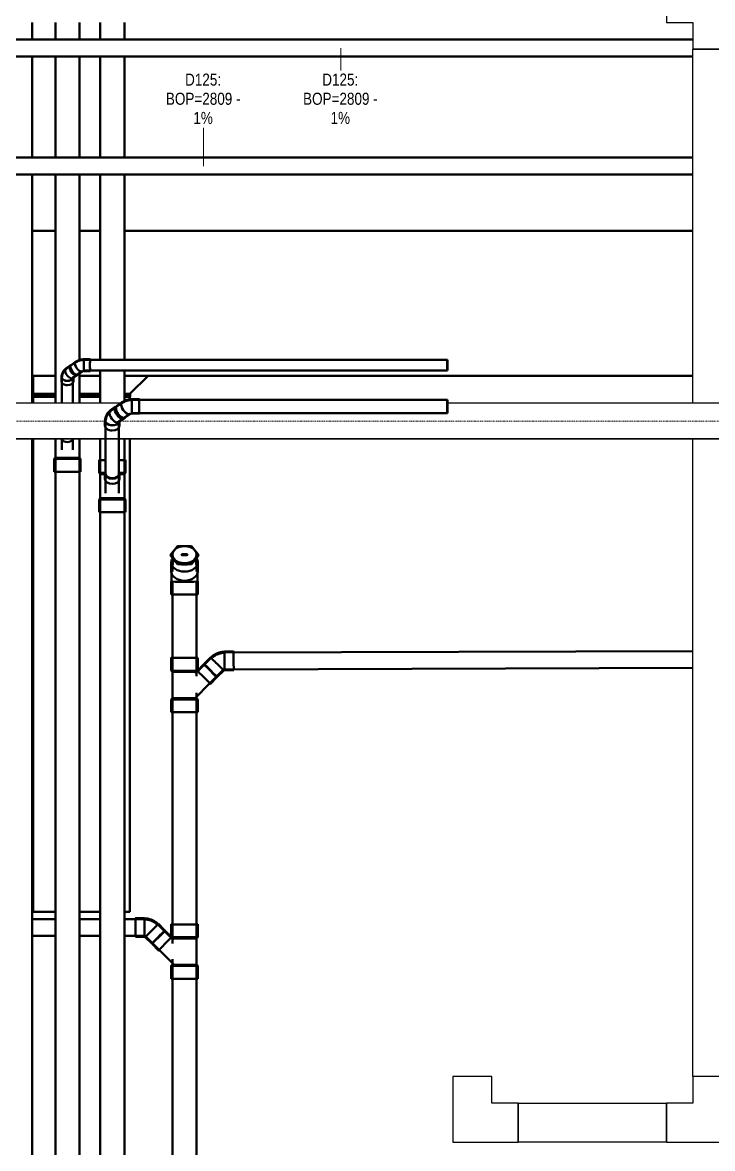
# Model space of a CAD drawing. Header units: millimetres. Extents: x -108050 to 96605, y 58136 to 140997.
# Drawn here: x 22325 to 28038, y 86689 to 96014 of the extents above; entities that cross this region are included whole.
import ezdxf

# ---------------------------------------------------------------- set-up
doc = ezdxf.new("R2010")
doc.units = ezdxf.units.MM
doc.linetypes.add('Center', pattern=[29.999999, 12, -6, 6, -6])
for name, color, linetype, lineweight in [('E-CABL-TRAY', 211, 'Continuous', 25), ('E-CABL-TRAY-CNTR', 211, 'Center', 18), ('M-HVAC-DUCT', 70, 'Continuous', 50), ('P-PIPE', 3, 'Continuous', 50), ('P-PIPE-CNTR', 3, 'Center', 35), ('P-PIPE-IDEN', 2, 'Continuous', 9)]:
    doc.layers.add(name, color=color, linetype=linetype, lineweight=lineweight)
doc.styles.add('Arial', font='arial.ttf', dxfattribs={"width": 0.8, "height": 100})

# ---------------------------------------------------------------- blocks, each defined once
blk = doc.blocks.new('PG_Busway_CutNgang - 1250A-2000881-HẦM')
at = {"layer": 'E-CABL-TRAY'}
for p, q in [((161.5, 381), (-161.5, 381)), ((-161.5, 381), (-161.5, 161.5)), ((161.5, -161.5), (161.5, 381)), ((-381, -161.5), (-381, 161.5)), ((-161.5, 161.5), (-381, 161.5)), ((-381, -161.5), (161.5, -161.5))]:
    blk.add_line(p, q, dxfattribs=at)
blk = doc.blocks.new('PG_Busway_ThanhThang - 1250A-2004556-HẦM')
at = {"layer": 'E-CABL-TRAY'}
for p, q in [((27876.1, 95794.9), (28199.1, 95794.9)), ((27876.1, 92862.9), (27876.1, 95794.9)), ((28199.1, 95794.9), (28199.1, 92862.9)), ((27876.1, 87283.5), (27876.1, 92562.9)), ((28199.1, 92562.9), (28199.1, 87283.5)), ((28199.1, 87283.5), (27876.1, 87283.5))]:
    blk.add_line(p, q, dxfattribs=at)
blk = doc.blocks.new('PG_Busway_ThanhThang - 1250A-2004750-HẦM')
at = {"layer": 'E-CABL-TRAY'}
for p, q in [((26429.5, 86741), (26429.5, 87064)), ((26429.5, 87064), (27656.6, 87064)), ((27656.6, 87064), (27656.6, 86741)), ((27656.6, 86741), (26429.5, 86741))]:
    blk.add_line(p, q, dxfattribs=at)
blk = doc.blocks.new('PG_Busway_CutNgang - 1250A-2001176-HẦM')
at = {"layer": 'E-CABL-TRAY'}
for p, q in [((-381, -161.5), (-381, 161.5)), ((161.5, 161.5), (-381, 161.5)), ((161.5, -381), (161.5, 161.5)), ((-381, -161.5), (-161.5, -161.5)), ((-161.5, -161.5), (-161.5, -381)), ((-161.5, -381), (161.5, -381))]:
    blk.add_line(p, q, dxfattribs=at)
blk = doc.blocks.new('01_REC Tap -REC_C Flanged_ - Standard-2038523-HẦM')
at = {"layer": 'M-HVAC-DUCT'}
for p, q in [((150, 400), (0, 550)), ((150, 353.8), (150, 402)), ((162.5, 402), (150, 402)), ((162.5, 353.8), (162.5, 402)), ((175, 402), (162.5, 402)), ((162.5, 402), (162.5, 353.8)), ((175, 402), (175, 353.8)), ((150, -17.5), (150, 154.1)), ((162.5, -17.5), (162.5, 154.1)), ((162.5, 154.1), (162.5, -17.5)), ((175, 154.1), (175, -17.5)), ((150, -402), (150, -217.3)), ((162.5, -402), (162.5, -217.3)), ((162.5, -217.3), (162.5, -402)), ((175, -217.3), (175, -402)), ((0, -400), (150, -400)), ((150, -402), (162.5, -402)), ((162.5, -402), (175, -402))]:
    blk.add_line(p, q, dxfattribs=at)
blk = doc.blocks.new('DSC_uPVC_Elbow_TienPhong - Standard-2073753-HẦM')
at = {"layer": 'P-PIPE'}
for p, q in [((23882.9, 90756), (23829.3, 90702.2)), ((24073.3, 90803.9), (23997.3, 90803.7)), ((23937.9, 90593.9), (23991.6, 90647.7)), ((23997.8, 90650.3), (24073.8, 90650.5))]:
    blk.add_line(p, q, dxfattribs=at)
at = {"layer": 'P-PIPE', "flags": 128}
for points in [[(23997.3, 90802), (23990.9, 90801.9), (23984.5, 90801.5), (23978.1, 90800.8), (23971.8, 90799.9), (23965.4, 90798.7), (23959.2, 90797.3), (23953, 90795.6), (23946.9, 90793.7), (23940.8, 90791.6), (23934.8, 90789.2), (23929, 90786.5), (23923.2, 90783.6), (23917.6, 90780.5), (23912.1, 90777.2), (23906.8, 90773.7), (23901.5, 90769.9), (23896.5, 90766), (23891.6, 90761.8), (23886.9, 90757.5), (23884.1, 90754.8)], [(23997.4, 90793.6), (23991.3, 90793.5), (23985.2, 90793.1), (23979.1, 90792.5), (23973.1, 90791.6), (23967.1, 90790.5), (23961.2, 90789.2), (23955.3, 90787.6), (23949.5, 90785.8), (23943.8, 90783.7), (23938.1, 90781.4), (23932.6, 90778.9), (23927.1, 90776.2), (23921.8, 90773.3), (23916.6, 90770.1), (23911.5, 90766.8), (23906.6, 90763.2), (23901.8, 90759.5), (23897.1, 90755.6), (23892.6, 90751.4), (23890.1, 90748.9)], [(23990.4, 90648.9), (23990.7, 90649.2), (23991, 90649.4), (23991.3, 90649.7), (23991.7, 90650), (23992, 90650.2), (23992.4, 90650.4), (23992.7, 90650.6), (23993.1, 90650.8), (23993.5, 90651), (23993.9, 90651.2), (23994.3, 90651.3), (23994.7, 90651.5), (23995.1, 90651.6), (23995.5, 90651.7), (23995.9, 90651.8), (23996.3, 90651.9), (23996.7, 90651.9), (23997.1, 90651.9), (23997.5, 90652), (23997.8, 90652)]]:
    blk.add_lwpolyline(points, dxfattribs=at)
at = {"layer": 'P-PIPE'}
for centre, major_axis, ratio, start_param, end_param in [((23937.3, 90701.8), (-54.3, 54.2), 0.007205, 0.000123, 1.57092), ((23937.3, 90701.8), (-54.3, 54.2), 0.007205, 6.114101, 6.283185), ((23997.6, 90727), (-0.2, 76.7), 0.005016, 0.005174, 1.575971), ((24073.6, 90727.2), (-0.2, 76.7), 0.005016, 0.005174, 1.575971), ((24073.6, 90727.8), (-0.2, 70), 0.005016, 0.284479, 0.528773), ((24073.6, 90727.8), (-0.2, 70), 0.005016, 0.5378, 0.790572), ((24073.6, 90727.2), (-0.2, 76.7), 0.005016, 5.880985, 6.283185), ((24073.6, 90727.8), (-0.2, 70), 0.005016, 0.005174, 0.266974), ((23883.6, 90648), (-54.3, 54.2), 0.007205, 0.000123, 1.57092), ((23883.6, 90648), (-54.3, 54.2), 0.007205, 1.57092, 3.141593), ((23937.3, 90701.8), (-54.3, 54.2), 0.007205, 1.57092, 3.141593), ((23937.3, 90701.8), (-54.3, 54.2), 0.007205, 3.141716, 3.307548), ((23997.6, 90727), (-0.2, 76.7), 0.005016, 1.575971, 3.141593), ((24073.6, 90727.2), (-0.2, 76.7), 0.005016, 1.575971, 3.141593), ((24073.6, 90727.2), (-0.2, 76.7), 0.005016, 3.146767, 3.543617)]:
    blk.add_ellipse(centre, major_axis=major_axis, ratio=ratio, start_param=start_param, end_param=end_param, dxfattribs=at)
blk = doc.blocks.new('DSC_uPVC_Elbow_TienPhong - Standard-V209-HẦM')
at = {"layer": 'P-PIPE'}
for p, q in [((22765.5, 93205.7), (22729.6, 93180.4)), ((22884.4, 93226.2), (22833.4, 93226.2)), ((22786.4, 93099.8), (22822.3, 93125.1)), ((22833.4, 93127.6), (22884.4, 93127.6))]:
    blk.add_line(p, q, dxfattribs=at)
at = {"layer": 'P-PIPE', "flags": 128}
for points in [[(22833.4, 93225.1), (22829.8, 93225.1), (22826.2, 93224.9), (22822.6, 93224.7), (22819, 93224.3), (22815.4, 93223.9), (22811.9, 93223.3), (22808.3, 93222.6), (22804.8, 93221.9), (22801.2, 93221), (22797.8, 93220), (22794.3, 93218.9), (22790.8, 93217.7), (22787.4, 93216.4), (22784.1, 93215), (22780.7, 93213.4), (22777.4, 93211.7), (22774.2, 93210), (22771, 93208), (22767.9, 93206), (22766.2, 93204.8)], [(22833.4, 93219.8), (22829.9, 93219.7), (22826.5, 93219.6), (22823, 93219.3), (22819.6, 93219), (22816.2, 93218.5), (22812.8, 93218), (22809.4, 93217.4), (22806, 93216.6), (22802.6, 93215.8), (22799.3, 93214.9), (22796, 93213.8), (22792.7, 93212.7), (22789.5, 93211.4), (22786.2, 93210), (22783.1, 93208.6), (22779.9, 93207), (22776.9, 93205.3), (22773.8, 93203.5), (22770.9, 93201.6), (22769.3, 93200.5)], [(22821.7, 93126), (22821.8, 93126.1), (22822, 93126.2), (22822.3, 93126.3), (22822.6, 93126.5), (22823, 93126.7), (22823.4, 93126.9), (22823.9, 93127.1), (22824.4, 93127.3), (22825, 93127.5), (22825.7, 93127.7), (22826.4, 93127.9), (22827.1, 93128), (22827.8, 93128.2), (22828.6, 93128.3), (22829.5, 93128.4), (22830.3, 93128.5), (22831.2, 93128.6), (22832, 93128.7), (22832.9, 93128.7), (22833.4, 93128.7)]]:
    blk.add_lwpolyline(points, dxfattribs=at)
at = {"layer": 'P-PIPE'}
for centre, major_axis, ratio, start_param, end_param in [((22758, 93140.1), (-28.4, 40.3), 0.507022, 0, 2.184577), ((22793.9, 93165.4), (-28.4, 40.3), 0.507022, 6.061683, 8.467762), ((22793.9, 93165.4), (-27.8, 39.4), 0.507022, 0.61378, 3.057241), ((22793.9, 93165.4), (-27.8, 39.4), 0.507022, 6.198834, 6.896966), ((22833.4, 93176.9), (0, 49.3), 0.01, 0.003475, 2.359669), ((22884.4, 93176.9), (0, 49.3), 0.01, 0.003475, 2.359669), ((22884.4, 93176.9), (0, 45), 0.01, 0.527074, 1.050672), ((22884.4, 93176.9), (0, 45), 0.01, 0.003475, 0.394446), ((22884.4, 93176.9), (0, 49.3), 0.01, 5.880645, 6.283185), ((22758, 93140.1), (-28.4, 40.3), 0.507022, 2.184577, 3.231774), ((22793.9, 93165.4), (-28.4, 40.3), 0.507022, 2.184577, 3.231774), ((22833.4, 93176.9), (0, 49.3), 0.01, 2.359669, 3.141593), ((22884.4, 93176.9), (0, 45), 0.01, 2.09787, 2.359669), ((22884.4, 93176.9), (0, 45), 0.01, 2.359669, 2.621404), ((22884.4, 93176.9), (0, 49.3), 0.01, 2.359669, 3.141593), ((22884.4, 93176.9), (0, 45), 0.01, 2.621469, 2.750641), ((22884.4, 93176.9), (0, 45), 0.01, 2.883268, 3.141593), ((22884.4, 93176.9), (0, 49.3), 0.01, 3.145068, 3.544009)]:
    blk.add_ellipse(centre, major_axis=major_axis, ratio=ratio, start_param=start_param, end_param=end_param, dxfattribs=at)
blk = doc.blocks.new('DSC_uPVC_Elbow_TienPhong - Standard-V210-HẦM')
at = {"layer": 'P-PIPE'}
for p, q in [((22720.8, 93174.2), (22684.9, 93148.9)), ((22647.7, 93080.8), (22647.7, 93044.9)), ((22648.8, 93081.5), (22648.8, 93080.8)), ((22654.1, 93081.5), (22654.1, 93080.8)), ((22741.7, 93068.3), (22777.6, 93093.6)), ((22746.3, 93044.9), (22746.3, 93072.4))]:
    blk.add_line(p, q, dxfattribs=at)
at = {"layer": 'P-PIPE', "flags": 128}
for points in [[(22685.5, 93148), (22682.5, 93145.8), (22679.5, 93143.4), (22676.6, 93140.9), (22673.8, 93138.3), (22671, 93135.5), (22668.4, 93132.6), (22665.9, 93129.5), (22663.5, 93126.3), (22661.3, 93122.9), (22659.2, 93119.4), (22657.2, 93115.8), (22655.4, 93112.1), (22653.8, 93108.2), (22652.4, 93104.2), (22651.2, 93100.1), (22650.3, 93096), (22649.5, 93091.7), (22649, 93087.5), (22648.8, 93083.1), (22648.8, 93081.5)], [(22688.6, 93143.6), (22685.7, 93141.5), (22682.9, 93139.3), (22680.2, 93136.9), (22677.5, 93134.4), (22675, 93131.8), (22672.5, 93129.1), (22670.1, 93126.2), (22667.9, 93123.2), (22665.8, 93120), (22663.8, 93116.8), (22662, 93113.4), (22660.3, 93109.9), (22658.9, 93106.3), (22657.6, 93102.6), (22656.4, 93098.8), (22655.5, 93094.9), (22654.9, 93091), (22654.4, 93087), (22654.2, 93083), (22654.1, 93081.5)], [(22738.3, 93074.4), (22738.1, 93074), (22737.9, 93073.7), (22737.7, 93073.5), (22737.6, 93073.3), (22737.5, 93073.2), (22737.5, 93073.2)], [(22741, 93069.1), (22741, 93069.2), (22741.1, 93069.2)]]:
    blk.add_lwpolyline(points, dxfattribs=at)
at = {"layer": 'P-PIPE'}
for centre, major_axis, ratio, start_param, end_param in [((22749.2, 93133.9), (-28.4, 40.3), 0.507022, 6.058002, 8.467762), ((22749.2, 93133.9), (-25.9, 36.8), 0.507022, 0, 0.22743), ((22697, 93080.8), (49.3, 0), 0.709577, 2.8087, 4.705343), ((22697, 93080.8), (48.2, 0), 0.709577, 3.134546, 3.463128), ((22713.3, 93108.6), (-28.4, 40.3), 0.507022, 0, 2.184577), ((22713.3, 93108.6), (-28.4, 40.3), 0.507022, 2.184577, 3.231774), ((22749.2, 93133.9), (-25.9, 36.8), 0.507022, 0.568409, 0.699817), ((22749.2, 93133.9), (-25.9, 36.8), 0.507022, 0.351981, 0.438017), ((22749.2, 93133.9), (-25.9, 36.8), 0.507022, 0.830208, 0.961616), ((22749.2, 93133.9), (-25.9, 36.8), 0.507022, 1.092008, 1.223415), ((22749.2, 93133.9), (-25.9, 36.8), 0.507022, 1.353807, 1.485215), ((22749.2, 93133.9), (-25.9, 36.8), 0.507022, 1.615606, 1.747014), ((22749.2, 93133.9), (-25.9, 36.8), 0.507022, 1.877406, 2.008814), ((22749.2, 93133.9), (-25.9, 36.8), 0.507022, 2.139205, 2.184577), ((22749.2, 93133.9), (-25.9, 36.8), 0.507022, 2.184577, 2.270613), ((22749.2, 93133.9), (-28.4, 40.3), 0.507022, 2.184577, 3.353149), ((22749.2, 93133.9), (-25.9, 36.8), 0.507022, 2.401005, 2.532412), ((22749.2, 93133.9), (-25.9, 36.8), 0.507022, 2.63034, 2.81147), ((22749.2, 93133.9), (-25.9, 36.8), 0.507022, 2.969975, 3.141593), ((22697, 93044.9), (49.3, 0), 0.709577, 3.134546, 4.705343), ((22697, 93080.8), (48.2, 0), 0.709577, 3.483612, 5.927073), ((22697, 93080.8), (49.3, 0), 0.709577, 4.705343, 5.962365), ((22697, 93044.9), (49.3, 0), 0.709577, 4.705343, 6.276139)]:
    blk.add_ellipse(centre, major_axis=major_axis, ratio=ratio, start_param=start_param, end_param=end_param, dxfattribs=at)
blk = doc.blocks.new('DSC_uPVC_Elbow_TienPhong - Standard-V211-HẦM')
at = {"layer": 'P-PIPE'}
for p, q in [((23292.6, 92895.5), (23231.6, 92895.5)), ((23149.8, 92870.8), (23106.8, 92840.5)), ((23176.2, 92741.9), (23219.2, 92772.2)), ((23231.6, 92774.9), (23292.6, 92774.9))]:
    blk.add_line(p, q, dxfattribs=at)
at = {"layer": 'P-PIPE', "flags": 128}
for points in [[(23231.6, 92894.2), (23227.3, 92894.2), (23222.9, 92894), (23218.6, 92893.7), (23214.3, 92893.2), (23209.9, 92892.7), (23205.6, 92892), (23201.4, 92891.2), (23197.1, 92890.3), (23192.9, 92889.2), (23188.6, 92888), (23184.5, 92886.7), (23180.3, 92885.2), (23176.2, 92883.7), (23172.1, 92881.9), (23168.1, 92880.1), (23164.1, 92878.1), (23160.2, 92875.9), (23156.4, 92873.6), (23152.6, 92871.1), (23150.5, 92869.7)], [(23231.6, 92887.6), (23227.5, 92887.5), (23223.3, 92887.4), (23219.2, 92887.1), (23215, 92886.7), (23210.9, 92886.1), (23206.8, 92885.5), (23202.7, 92884.7), (23198.6, 92883.8), (23194.6, 92882.8), (23190.5, 92881.7), (23186.6, 92880.4), (23182.6, 92879), (23178.7, 92877.5), (23174.8, 92875.9), (23171, 92874.1), (23167.2, 92872.2), (23163.5, 92870.2), (23159.9, 92868), (23156.3, 92865.6), (23154.3, 92864.3)], [(23218.5, 92773.3), (23218.6, 92773.4), (23218.7, 92773.5), (23219, 92773.6), (23219.3, 92773.8), (23219.7, 92774), (23220.2, 92774.2), (23220.7, 92774.4), (23221.4, 92774.7), (23222, 92774.9), (23222.8, 92775.1), (23223.5, 92775.3), (23224.4, 92775.5), (23225.2, 92775.7), (23226.1, 92775.8), (23227.1, 92776), (23228.1, 92776.1), (23229, 92776.2), (23230, 92776.2), (23231.1, 92776.3), (23231.6, 92776.3)]]:
    blk.add_lwpolyline(points, dxfattribs=at)
at = {"layer": 'P-PIPE'}
for centre, major_axis, ratio, start_param, end_param in [((23231.6, 92835.2), (0, 60.3), 0.01, 0.003475, 2.359669), ((23292.6, 92835.2), (0, 60.3), 0.01, 0.003475, 2.359669), ((23292.6, 92835.2), (0, 55), 0.01, 0.003475, 0.394446), ((23292.6, 92835.2), (0, 60.3), 0.01, 5.878339, 6.283185), ((23141.5, 92791.2), (-34.7, 49.3), 0.507022, 6.24062, 8.467762), ((23184.5, 92821.5), (-34.7, 49.3), 0.507022, 6.061775, 8.467762), ((23184.5, 92821.5), (-34, 48.2), 0.507022, 0.61378, 3.057241), ((23184.5, 92821.5), (-34, 48.2), 0.507022, 6.198834, 6.896966), ((23231.6, 92835.2), (0, 60.3), 0.01, 2.359669, 3.141593), ((23292.6, 92835.2), (0, 55), 0.01, 0.788873, 1.046875), ((23292.6, 92835.2), (0, 55), 0.01, 1.050672, 1.308832), ((23292.6, 92835.2), (0, 55), 0.01, 1.312472, 1.570758), ((23292.6, 92835.2), (0, 55), 0.01, 1.574271, 1.832675), ((23292.6, 92835.2), (0, 55), 0.01, 1.836071, 2.094602), ((23292.6, 92835.2), (0, 55), 0.01, 2.09787, 2.359669), ((23292.6, 92835.2), (0, 55), 0.01, 0.527074, 0.784836), ((23292.6, 92835.2), (0, 55), 0.01, 2.359669, 2.750641), ((23292.6, 92835.2), (0, 60.3), 0.01, 2.359669, 3.141593), ((23141.5, 92791.2), (-34.7, 49.3), 0.507022, 2.184577, 3.231774), ((23184.5, 92821.5), (-34.7, 49.3), 0.507022, 2.184577, 3.231774), ((23292.6, 92835.2), (0, 55), 0.01, 2.883268, 3.141593), ((23292.6, 92835.2), (0, 60.3), 0.01, 3.145068, 3.546276)]:
    blk.add_ellipse(centre, major_axis=major_axis, ratio=ratio, start_param=start_param, end_param=end_param, dxfattribs=at)
blk = doc.blocks.new('DSC_uPVC_Elbow_TienPhong - Standard-V212-HẦM')
at = {"layer": 'P-PIPE'}
for p, q in [((23096.1, 92833), (23053.1, 92802.7)), ((23008.1, 92720.2), (23008.1, 92677.2)), ((23009.4, 92721.1), (23009.4, 92720.2)), ((23016, 92721), (23016, 92720.2)), ((23121.8, 92705.2), (23121.8, 92705.2)), ((23122.6, 92704.1), (23165.5, 92734.4)), ((23128.7, 92677.2), (23128.7, 92709.2))]:
    blk.add_line(p, q, dxfattribs=at)
at = {"layer": 'P-PIPE', "flags": 128}
for points in [[(23053.9, 92801.6), (23050.2, 92798.9), (23046.6, 92796.1), (23043.1, 92793), (23039.7, 92789.8), (23036.4, 92786.5), (23033.2, 92782.9), (23030.2, 92779.2), (23027.3, 92775.3), (23024.5, 92771.3), (23022, 92767.1), (23019.6, 92762.7), (23017.5, 92758.1), (23015.5, 92753.4), (23013.8, 92748.6), (23012.4, 92743.7), (23011.2, 92738.6), (23010.3, 92733.5), (23009.7, 92728.3), (23009.4, 92723.1), (23009.4, 92721.1)], [(23057.7, 92796.2), (23054.2, 92793.7), (23050.8, 92791), (23047.5, 92788.1), (23044.3, 92785.1), (23041.2, 92781.9), (23038.2, 92778.6), (23035.4, 92775.1), (23032.7, 92771.5), (23030.1, 92767.7), (23027.7, 92763.8), (23025.5, 92759.7), (23023.5, 92755.4), (23021.7, 92751.1), (23020.1, 92746.6), (23018.8, 92742), (23017.7, 92737.3), (23016.9, 92732.5), (23016.3, 92727.7), (23016, 92722.9), (23016, 92721)], [(23118.5, 92711.5), (23118.2, 92711.1), (23117.9, 92710.8), (23117.8, 92710.5), (23117.6, 92710.4), (23117.5, 92710.3)]]:
    blk.add_lwpolyline(points, dxfattribs=at)
at = {"layer": 'P-PIPE'}
for centre, major_axis, ratio, start_param, end_param in [((23087.8, 92753.4), (-34.7, 49.3), 0.507022, 6.236472, 8.467762), ((23130.8, 92783.7), (-34.7, 49.3), 0.507022, 6.058868, 8.467762), ((23130.8, 92783.7), (-31.7, 45), 0.507022, 0.568409, 0.699817), ((23130.8, 92783.7), (-31.7, 45), 0.507022, 0.351981, 0.438017), ((23130.8, 92783.7), (-31.7, 45), 0.507022, 0.830208, 0.961616), ((23130.8, 92783.7), (-31.7, 45), 0.507022, 0, 0.176218), ((23068.4, 92720.2), (60.3, 0), 0.709577, 2.808517, 4.705343), ((23068.4, 92720.2), (59, 0), 0.709577, 3.134546, 5.909219), ((23068.4, 92720.2), (60.3, 0), 0.709577, 4.705343, 5.941814), ((23087.8, 92753.4), (-34.7, 49.3), 0.507022, 2.184577, 3.231774), ((23130.8, 92783.7), (-31.7, 45), 0.507022, 1.092008, 1.223415), ((23130.8, 92783.7), (-31.7, 45), 0.507022, 1.366737, 1.485215), ((23130.8, 92783.7), (-31.7, 45), 0.507022, 1.615606, 1.747014), ((23130.8, 92783.7), (-31.7, 45), 0.507022, 1.877406, 2.008814), ((23130.8, 92783.7), (-31.7, 45), 0.507022, 2.139205, 2.184577), ((23130.8, 92783.7), (-31.7, 45), 0.507022, 2.184577, 2.270613), ((23130.8, 92783.7), (-34.7, 49.3), 0.507022, 2.184577, 3.351972), ((23130.8, 92783.7), (-31.7, 45), 0.507022, 2.401005, 2.532412), ((23130.8, 92783.7), (-31.7, 45), 0.507022, 2.662804, 2.794212), ((23130.8, 92783.7), (-31.7, 45), 0.507022, 2.924603, 3.141593), ((23068.4, 92677.2), (60.3, 0), 0.709577, 3.134546, 4.705343), ((23068.4, 92677.2), (60.3, 0), 0.709577, 4.705343, 6.276139)]:
    blk.add_ellipse(centre, major_axis=major_axis, ratio=ratio, start_param=start_param, end_param=end_param, dxfattribs=at)
blk = doc.blocks.new('DSC_uPVC_Elbow_TienPhong - Standard-2124614-HẦM')
at = {"layer": 'P-PIPE'}
for p, q in [((23557, 91543.6), (23557, 91468.6)), ((23776.2, 91468.6), (23776.2, 91543.6)), ((23557, 91383.6), (23557, 91277.6)), ((23776.2, 91277.6), (23776.2, 91383.6))]:
    blk.add_line(p, q, dxfattribs=at)
at = {"layer": 'P-PIPE', "flags": 128}
for points in [[(23559.4, 91383.6), (23559.4, 91388.5), (23559.4, 91393.3), (23559.4, 91398.1), (23559.4, 91402.9), (23559.4, 91407.7), (23559.4, 91412.4), (23559.4, 91417), (23559.4, 91421.7), (23559.4, 91426.2), (23559.4, 91430.7), (23559.4, 91435.1), (23559.4, 91439.5), (23559.4, 91443.7), (23559.4, 91447.8), (23559.4, 91451.9), (23559.4, 91455.8), (23559.4, 91459.6), (23559.4, 91463.3), (23559.4, 91466.9), (23559.4, 91468.6)], [(23773.8, 91468.6), (23773.8, 91465.1), (23773.8, 91461.5), (23773.8, 91457.8), (23773.8, 91453.9), (23773.8, 91449.9), (23773.8, 91445.8), (23773.8, 91441.6), (23773.8, 91437.3), (23773.8, 91433), (23773.8, 91428.5), (23773.8, 91424), (23773.8, 91419.4), (23773.8, 91414.8), (23773.8, 91410.1), (23773.8, 91405.3), (23773.8, 91400.5), (23773.8, 91395.7), (23773.8, 91390.9), (23773.8, 91386.1), (23773.8, 91383.6)]]:
    blk.add_lwpolyline(points, dxfattribs=at)
at = {"layer": 'P-PIPE'}
for centre, major_axis, ratio, start_param, end_param in [((23666.6, 91543.6), (109.6, 0), 0.707107, 2.739546, 3.141593), ((23666.6, 91543.6), (109.6, 0), 0.707107, 3.141593, 6.283185), ((23666.6, 91543.6), (109.6, 0), 0.707107, 0, 0.402046), ((23666.6, 91468.6), (109.6, 0), 0.707107, 3.141593, 6.283185), ((23666.6, 91383.6), (109.6, 0), 0.004991, 2.94749, 3.141593), ((23666.6, 91383.6), (109.6, 0), 0.004991, 3.141593, 6.283185), ((23666.6, 91383.6), (107.2, 0), 0.004991, 3.224266, 3.389613), ((23666.6, 91383.6), (107.2, 0), 0.004991, 6.035165, 6.200512), ((23666.6, 91383.6), (109.6, 0), 0.004991, 0, 0.194103), ((23666.6, 91277.6), (109.6, 0), 0.004991, 3.141593, 6.283185)]:
    blk.add_ellipse(centre, major_axis=major_axis, ratio=ratio, start_param=start_param, end_param=end_param, dxfattribs=at)
blk = doc.blocks.new('DSC_uPVC_Cap End2-TienPhong - Standard-V273-HẦM')
at = {"layer": 'P-PIPE'}
for p, q in [((23608.8, 91677.4), (23551, 91606.5)), ((23724.5, 91677.4), (23608.8, 91677.4)), ((23782.3, 91606.5), (23724.5, 91677.4)), ((23551, 91606.5), (23579.9, 91571.1)), ((23551, 91606.5), (23551, 91599.5)), ((23579.9, 91564.1), (23551, 91599.5)), ((23566.5, 91606.5), (23566.5, 91595.9)), ((23570.5, 91599.5), (23570.5, 91524.5)), ((23646.6, 91610.1), (23686.6, 91610.1)), ((23646.6, 91610.1), (23666.6, 91610.1)), ((23686.6, 91606.5), (23646.6, 91606.5)), ((23686.6, 91606.5), (23646.6, 91606.5)), ((23686.6, 91603), (23646.6, 91603)), ((23666.6, 91603), (23646.6, 91603)), ((23666.6, 91610.1), (23686.6, 91610.1)), ((23686.6, 91603), (23666.6, 91603)), ((23753.9, 91571.8), (23782.3, 91606.5)), ((23782.3, 91599.5), (23753.9, 91564.8)), ((23762.8, 91524.5), (23762.8, 91599.5)), ((23766.8, 91595.9), (23766.8, 91606.5)), ((23782.3, 91599.5), (23782.3, 91606.5)), ((23580.6, 91570.3), (23608.8, 91535.7)), ((23608.8, 91528.6), (23580.6, 91563.2)), ((23608.8, 91535.7), (23724.5, 91535.7)), ((23608.8, 91528.6), (23608.8, 91535.7)), ((23724.5, 91528.6), (23608.8, 91528.6)), ((23724.5, 91535.7), (23753.4, 91571.1)), ((23753.4, 91564.1), (23724.5, 91528.6)), ((23724.5, 91528.6), (23724.5, 91535.7))]:
    blk.add_line(p, q, dxfattribs=at)
for centre, major_axis, start_param, end_param in [((23666.6, 91606.5), (100.1, 0), 1.570796, 4.712389), ((23666.6, 91606.5), (100.1, 0), 4.712389, 7.853982), ((23646.6, 91606.5), (5, 0), 1.570796, 4.712389), ((23646.6, 91606.5), (5, 0), 1.570796, 4.712389), ((23646.6, 91603), (5, 0), 1.570796, 2.617994), ((23646.6, 91603), (5, 0), 1.570796, 2.617994), ((23686.6, 91606.5), (5, 0), 4.712389, 7.853982), ((23686.6, 91606.5), (5, 0), 4.712389, 7.853982), ((23686.6, 91603), (5, 0), 0.523599, 1.570796), ((23686.6, 91603), (5, 0), 0.523599, 1.570796), ((23666.6, 91595.9), (100.1, 0), 3.520705, 3.809677), ((23666.6, 91595.9), (100.1, 0), 4.423417, 4.712389), ((23666.6, 91595.9), (100.1, 0), 4.712389, 5.001361), ((23666.6, 91595.9), (100.2, 0), 5.6151, 5.904073)]:
    blk.add_ellipse(centre, major_axis=major_axis, ratio=0.707107, start_param=start_param, end_param=end_param, dxfattribs=at)
blk = doc.blocks.new('DSC_uPVC_Elbow_TienPhong - Standard-2124772-HẦM')
at = {"layer": 'P-PIPE'}
for p, q in [((23335.7, 88595.5), (23259.7, 88595.5)), ((23504, 88494.3), (23450.3, 88548)), ((23259.7, 88442.1), (23335.7, 88442.1)), ((23341.8, 88439.5), (23395.6, 88385.8))]:
    blk.add_line(p, q, dxfattribs=at)
at = {"layer": 'P-PIPE', "flags": 128}
for points in [[(23449.1, 88546.8), (23444.5, 88551.3), (23439.7, 88555.5), (23434.7, 88559.6), (23429.6, 88563.4), (23424.3, 88567.1), (23418.9, 88570.5), (23413.4, 88573.7), (23407.7, 88576.7), (23401.9, 88579.5), (23396, 88582), (23390, 88584.3), (23384, 88586.4), (23377.8, 88588.2), (23371.6, 88589.7), (23365.3, 88591), (23359, 88592.1), (23352.6, 88592.9), (23346.2, 88593.4), (23339.8, 88593.7), (23335.7, 88593.8)], [(23443.2, 88540.9), (23438.8, 88545.1), (23434.3, 88549.1), (23429.6, 88553), (23424.7, 88556.6), (23419.7, 88560.1), (23414.6, 88563.4), (23409.3, 88566.4), (23403.9, 88569.2), (23398.5, 88571.9), (23392.9, 88574.3), (23387.2, 88576.4), (23381.4, 88578.4), (23375.6, 88580.1), (23369.7, 88581.6), (23363.8, 88582.8), (23357.8, 88583.8), (23351.7, 88584.6), (23345.7, 88585.1), (23339.6, 88585.4), (23335.7, 88585.4)], [(23335.7, 88443.7), (23336.1, 88443.7), (23336.6, 88443.7), (23337, 88443.7), (23337.4, 88443.6), (23337.8, 88443.5), (23338.2, 88443.4), (23338.6, 88443.3), (23339, 88443.2), (23339.4, 88443.1), (23339.7, 88442.9), (23340.1, 88442.8), (23340.5, 88442.6), (23340.9, 88442.4), (23341.2, 88442.2), (23341.6, 88441.9), (23341.9, 88441.7), (23342.2, 88441.4), (23342.5, 88441.2), (23342.8, 88440.9), (23343, 88440.7)]]:
    blk.add_lwpolyline(points, dxfattribs=at)
at = {"layer": 'P-PIPE'}
for centre, major_axis, ratio, start_param, end_param in [((23259.7, 88518.8), (0, 76.7), 0.005, 4.7314, 6.689848), ((23335.7, 88518.8), (0, 76.7), 0.005, 4.7314, 6.302196), ((23259.7, 88519.3), (0, 70), 0.005, 6.040397, 6.302196), ((23259.7, 88518.8), (0, 76.7), 0.005, 3.160604, 4.7314), ((23259.7, 88519.3), (0, 70), 0.005, 5.516798, 6.005069), ((23335.7, 88518.8), (0, 76.7), 0.005, 3.160604, 4.7314), ((23396.1, 88493.8), (54.2, 54.2), 0.009909, 6.266208, 7.837004), ((23259.7, 88518.8), (0, 76.7), 0.005, 2.73381, 3.141593), ((23396.1, 88493.8), (54.2, 54.2), 0.009909, 1.553819, 3.124615), ((23449.8, 88440), (54.2, 54.2), 0.009909, 1.553819, 3.124615), ((23449.8, 88440), (49.5, 49.5), 0.009909, 2.216758, 2.323306), ((23449.8, 88440), (49.5, 49.5), 0.009909, 1.954958, 2.077417), ((23449.8, 88440), (49.5, 49.5), 0.009909, 1.693159, 1.815618), ((23449.8, 88440), (54.2, 54.2), 0.009909, 5.881677, 7.837004), ((23449.8, 88440), (49.5, 49.5), 0.009909, 1.431359, 1.553819), ((23449.8, 88440), (49.5, 49.5), 0.009909, 1.16956, 1.292019), ((23449.8, 88440), (49.5, 49.5), 0.009909, 0.907761, 1.03022), ((23449.8, 88440), (49.5, 49.5), 0.009909, 0.645961, 0.76842), ((23449.8, 88440), (49.5, 49.5), 0.009909, 0.384162, 0.506621), ((23449.8, 88440), (49.5, 49.5), 0.009909, 0, 0.244822), ((23449.8, 88440), (54.2, 54.2), 0.009909, 3.141593, 3.543655), ((23449.8, 88440), (49.5, 49.5), 0.009909, 2.740356, 2.862815), ((23449.8, 88440), (49.5, 49.5), 0.009909, 2.478557, 2.601016)]:
    blk.add_ellipse(centre, major_axis=major_axis, ratio=ratio, start_param=start_param, end_param=end_param, dxfattribs=at)

msp = doc.modelspace()

# ---------------------------------------------------------------- linework, layer by layer
at = {"layer": 'E-CABL-TRAY'}
for p, q in [((23139, 92862.9), (15151.7, 92862.9)), ((23135.4, 92860.4), (15151.7, 92860.4)), ((28477.4, 92862.9), (25842.8, 92862.9)), ((28477.4, 92860.4), (25842.8, 92860.4)), ((28477.4, 92565.5), (15151.7, 92565.5)), ((28477.4, 92562.9), (15151.7, 92562.9))]:
    msp.add_line(p, q, dxfattribs=at)
at = {"layer": 'E-CABL-TRAY-CNTR'}
for p, q in [((23008.1, 92712.9), (15151.7, 92712.9)), ((28477.4, 92712.9), (23134.7, 92712.9))]:
    msp.add_line(p, q, dxfattribs=at)
at = {"layer": 'M-HVAC-DUCT'}
for p, q in [((22405.4, 94287.8), (22597, 94287.8)), ((22797, 94287.8), (22968.4, 94287.8)), ((23168.4, 94287.8), (27876.1, 94287.8)), ((22405.4, 93087.8), (22597.1, 93087.8)), ((22796.8, 93087.8), (22968.6, 93087.8)), ((23168.1, 93087.8), (27876.1, 93087.8)), ((22414.4, 92862.9), (22414.4, 92912.8)), ((23214.4, 92893.1), (23214.4, 92912.8)), ((22414.4, 88647.8), (22414.4, 92562.9)), ((23214.4, 88647.8), (23214.4, 92562.9)), ((22597, 88647.8), (22414.4, 88647.8)), ((22968.4, 88647.8), (22797, 88647.8)), ((23214.4, 88647.8), (23168.4, 88647.8))]:
    msp.add_line(p, q, dxfattribs=at)
at = {"layer": 'P-PIPE'}
for p, q in [((22405.4, 95872.9), (22405.4, 96014.4)), ((22597, 96014.4), (22597, 95872.9)), ((22797, 95872.9), (22797, 96014.4)), ((22968.4, 96014.4), (22968.4, 95872.9)), ((23168.4, 95872.9), (23168.4, 96014.4)), ((27876.1, 95872.9), (14770.6, 95872.9)), ((14770.6, 95731.6), (27876.1, 95731.6)), ((22405.4, 94896.7), (22405.4, 95731.6)), ((22597, 95731.6), (22597, 94896.7)), ((22797, 94896.7), (22797, 95731.6)), ((22968.4, 95731.6), (22968.4, 94896.7)), ((23168.4, 94896.7), (23168.4, 95731.6)), ((27876.1, 94896.7), (14770.6, 94896.7)), ((14770.6, 94755.4), (27876.1, 94755.4)), ((22405.4, 92862.9), (22405.4, 94755.4)), ((22597, 94755.4), (22597, 92862.9)), ((22797, 93219.7), (22797, 94755.4)), ((22968.4, 94755.4), (22968.4, 93221.9)), ((23168.4, 93221.7), (23168.4, 94755.4)), ((22768, 93202.2), (22687.4, 93145.4)), ((25842.7, 93221.9), (22833.4, 93221.9)), ((22652, 93080.8), (22652, 92862.9)), ((22739.2, 93071.8), (22819.9, 93128.6)), ((22797, 92862.9), (22797, 93107.7)), ((22833.4, 93131.9), (25842.7, 93131.9)), ((22968.4, 93132), (22968.4, 92862.9)), ((23168.4, 92879.8), (23168.4, 93132.1)), ((22742, 92862.9), (22742, 93069.3)), ((25842.7, 92890.2), (23231.6, 92890.2)), ((23152.8, 92866.5), (23056.2, 92798.4)), ((23013.4, 92720.2), (23013.4, 92565.5)), ((23119.5, 92708.5), (23216.2, 92776.6)), ((23123.4, 92565.5), (23123.4, 92705.4)), ((23231.6, 92780.2), (25842.7, 92780.2)), ((22405.4, 83067.9), (22405.4, 92562.9)), ((22597, 92562.9), (22597, 92410.3)), ((22652, 92562.9), (22652, 92474.5)), ((22675.7, 92543), (22677.6, 92542.4)), ((22716.4, 92542.4), (22718.3, 92543)), ((22742, 92474.5), (22742, 92562.9)), ((22797, 92410.3), (22797, 92562.9)), ((22968.4, 92562.9), (22968.4, 92285.3)), ((23013.4, 92562.9), (23013.4, 92235.2)), ((23123.4, 92235.2), (23123.4, 92562.9)), ((23168.4, 92285.3), (23168.4, 92562.9)), ((22597, 92410.3), (22587.4, 92400.2)), ((22587.4, 92400.2), (22587.4, 92294.2)), ((22597, 92400.2), (22597, 82869)), ((22806.6, 92400.2), (22797, 92410.3)), ((22797, 82869), (22797, 92400.2)), ((22806.6, 92294.2), (22806.6, 92400.2)), ((22958.8, 92391.3), (22958.8, 92285.3)), ((23178, 92285.3), (23178, 92391.3)), ((22958.8, 92285.3), (22968.4, 92275.2)), ((22968.4, 92275.2), (22968.4, 92075.2)), ((23008.1, 92278.2), (23008.1, 92235.2)), ((23128.7, 92235.2), (23128.7, 92278.2)), ((23168.4, 92275.2), (23178, 92285.3)), ((23168.4, 92075.2), (23168.4, 92275.2)), ((23013.4, 92231.1), (23013.4, 92116.4)), ((23044.8, 92195.8), (23046.8, 92195.2)), ((23089.9, 92195.2), (23092, 92195.8)), ((23123.4, 92116.4), (23123.4, 92231.1)), ((22968.4, 92075.2), (22958.8, 92065.1)), ((22958.8, 92065.1), (22958.8, 91959.1)), ((22968.4, 92065.1), (22968.4, 82765.7)), ((23178, 92065.1), (23168.4, 92075.2)), ((23168.4, 82765.7), (23168.4, 92065.1)), ((23178, 91959.1), (23178, 92065.1)), ((23566.6, 91595.9), (23566.6, 91468.6)), ((23766.6, 91468.6), (23766.6, 91595.9)), ((23566.6, 91383.6), (23566.6, 90646.5)), ((23766.6, 90646.5), (23766.6, 91383.6)), ((23557, 90752.5), (23557, 90646.5)), ((23776.2, 90646.5), (23776.2, 90752.5)), ((23887.7, 90751.3), (23777.5, 90640.7)), ((27876.1, 90808.9), (23997.3, 90797)), ((23557, 90646.5), (23566.6, 90636.4)), ((23766.6, 90636.4), (23776.2, 90646.5)), ((23826.4, 90699.3), (23772.7, 90645.5)), ((23876.6, 90541.9), (23986.8, 90652.4)), ((23997.8, 90657), (27876.1, 90668.9)), ((23566.6, 90636.4), (23566.6, 90418.4)), ((23772.4, 90635.6), (23756.3, 90619.5)), ((23766.6, 90600.8), (23766.6, 90636.4)), ((23772.7, 90645.5), (23772.4, 90635.6)), ((23881.4, 90537.2), (23935, 90591)), ((23756.3, 90421.2), (23871.5, 90536.8)), ((23766.6, 90418.4), (23766.6, 90461.5)), ((23871.5, 90536.8), (23881.4, 90537.2)), ((23566.6, 90418.4), (23557, 90408.3)), ((23557, 90408.3), (23557, 90302.3)), ((23566.6, 90408.3), (23566.6, 88439.3)), ((23776.2, 90408.3), (23766.6, 90418.4)), ((23766.6, 88439.3), (23766.6, 90408.3)), ((23776.2, 90302.3), (23776.2, 90408.3)), ((22597, 88588.8), (22405.4, 88588.8)), ((22968.4, 88588.8), (22797, 88588.8)), ((23335.7, 88588.8), (23168.4, 88588.8)), ((23555.5, 88433.3), (23445.6, 88543.3)), ((23557, 88545.3), (23557, 88439.3)), ((23776.2, 88439.3), (23776.2, 88545.3)), ((22405.4, 88448.8), (22597, 88448.8)), ((22797, 88448.8), (22968.4, 88448.8)), ((23168.4, 88448.8), (23335.7, 88448.8)), ((23346.6, 88444.3), (23456.5, 88334.4)), ((23560.2, 88438.1), (23506.5, 88491.8)), ((23557, 88439.3), (23566.6, 88429.2)), ((23560.6, 88428.2), (23560.2, 88438.1)), ((23575.5, 88413.3), (23560.6, 88428.3)), ((23566.6, 88429.2), (23566.6, 88387.7)), ((23766.6, 88429.2), (23776.2, 88439.3)), ((23766.6, 88211.2), (23766.6, 88429.2)), ((23398, 88383.4), (23451.8, 88329.6)), ((23451.8, 88329.6), (23461.6, 88329.3)), ((23461.6, 88329.3), (23576.5, 88214.4)), ((23566.6, 88256.6), (23566.6, 88211.2)), ((23566.6, 88211.2), (23557, 88201.1)), ((23557, 88201.1), (23557, 88095.1)), ((23566.6, 88201.1), (23566.6, 85179.6)), ((23776.2, 88201.1), (23766.6, 88211.2)), ((23766.6, 85179.6), (23766.6, 88201.1)), ((23776.2, 88095.1), (23776.2, 88201.1))]:
    msp.add_line(p, q, dxfattribs=at)
for centre, major_axis, ratio, start_param, end_param in [((25842.7, 93176.9), (0, 45), 0.01, 0, 1.570796), ((25842.7, 93176.9), (0, 45), 0.01, 1.570796, 3.141593), ((25842.7, 93176.9), (0, 45), 0.01, 4.712389, 6.283185), ((25842.7, 93176.9), (0, 45), 0.01, 3.141593, 4.712389), ((25842.7, 92835.2), (0, 55), 0.01, 0, 1.570796), ((25842.7, 92835.2), (0, 55), 0.01, 4.712389, 6.283185), ((25842.7, 92835.2), (0, 55), 0.01, 1.570796, 3.141593), ((25842.7, 92835.2), (0, 55), 0.01, 3.141593, 4.712389), ((22697, 92574.5), (49.3, 0), 0.709577, 3.510801, 5.941889), ((22697, 92400.2), (109.6, 0), 0.007, 3.141593, 6.283185), ((22697, 92410.3), (100, 0), 0.007, 3.141593, 4.712389), ((22697, 92410.3), (100, 0), 0.007, 4.712389, 6.283185), ((23068.4, 92391.3), (109.6, 0), 0.007, 2.738811, 3.141593), ((23068.4, 92391.3), (109.6, 0), 0.007, 3.141593, 4.186483), ((23068.4, 92391.3), (100, 0), 0.007, 3.141593, 4.125586), ((23068.4, 92391.3), (109.6, 0), 0.007, 5.238294, 6.283185), ((23068.4, 92391.3), (100, 0), 0.007, 5.299192, 6.283185), ((23068.4, 92391.3), (109.6, 0), 0.007, 0, 0.402782), ((22697, 92294.2), (109.6, 0), 0.007, 3.141593, 6.283185), ((23068.4, 92285.3), (109.6, 0), 0.007, 3.141593, 4.139128), ((23068.4, 92275.2), (100, 0), 0.007, 3.141593, 4.05859), ((23068.4, 92278.2), (60.3, 0), 0.709577, 2.738753, 3.141593), ((23068.4, 92278.2), (60.3, 0), 0.709577, 3.141593, 6.283185), ((23068.4, 92235.2), (60.3, 0), 0.709577, 3.141593, 6.283185), ((23068.4, 92278.2), (55, 0), 0.709577, 3.141593, 6.283185), ((23068.4, 92278.2), (60.3, 0), 0.709577, 0, 0.402839), ((23068.4, 92285.3), (109.6, 0), 0.007, 5.28565, 6.283185), ((23068.4, 92275.2), (100, 0), 0.007, 5.366188, 6.283185), ((23068.4, 92065.1), (109.6, 0), 0.007, 3.141593, 6.283185), ((23068.4, 92075.2), (100, 0), 0.007, 3.141593, 4.712389), ((23068.4, 92075.2), (100, 0), 0.007, 4.712389, 6.283185), ((23068.4, 91959.1), (109.6, 0), 0.007, 3.141593, 6.283185), ((23666.6, 91595.9), (100, 0), 0.707107, 3.484636, 3.631229), ((23666.6, 91595.9), (100, 0), 0.707107, 3.699154, 3.845747), ((23666.6, 91595.9), (100, 0), 0.707107, 4.412785, 4.678426), ((23666.6, 91595.9), (100, 0), 0.707107, 4.746352, 5.011993), ((23666.6, 91595.9), (100, 0), 0.707107, 5.579031, 5.725624), ((23666.6, 91595.9), (100, 0), 0.707107, 5.793549, 5.940142), ((23666.6, 90752.5), (109.6, 0), 0.004991, 2.7396, 4.70719), ((23666.6, 90752.5), (100, 0), 0.004991, 3.136393, 3.398193), ((23666.6, 90752.5), (100, 0), 0.004991, 3.401729, 4.44539), ((23666.6, 90752.5), (-109.6, 0), 0.004991, 1.565597, 3.136393), ((23666.6, 90752.5), (100, 0), 0.004991, 4.968989, 6.016186), ((23666.6, 90752.5), (100, 0), 0.004991, 6.02623, 6.277986), ((23666.6, 90752.5), (109.6, 0), 0.004991, 0, 0.402169), ((23666.6, 90646.5), (-109.6, 0), 0.004991, 6.277986, 7.848782), ((23666.6, 90646.5), (109.6, 0), 0.004991, 4.70719, 6.144159), ((23880.7, 90645.1), (-54.3, 54.2), 0.007205, 0, 1.570638), ((23880.7, 90645.1), (-54.3, 54.2), 0.007205, 5.881765, 6.283027), ((23880.7, 90645.1), (-49.6, 49.4), 0.007205, 0, 0.261641), ((23880.7, 90645.1), (-49.6, 49.4), 0.007205, 0.261748, 0.52344), ((23880.7, 90645.1), (-49.6, 49.4), 0.007205, 0.523571, 0.785239), ((23880.7, 90645.1), (-49.6, 49.4), 0.007205, 0.785381, 1.047039), ((23880.7, 90645.1), (-49.6, 49.4), 0.007205, 1.047188, 1.308838), ((23666.6, 90636.4), (100, 0), 0.004991, 3.136393, 6.277986), ((23827.1, 90591.3), (-54.3, 54.2), 0.007205, 0.261641, 1.570638), ((23827.1, 90591.3), (-54.3, 54.2), 0.007205, 1.570638, 3.141434), ((23880.7, 90645.1), (-54.3, 54.2), 0.007205, 1.570638, 3.141434), ((23880.7, 90645.1), (-49.6, 49.4), 0.007205, 1.832603, 2.094236), ((23880.7, 90645.1), (-49.6, 49.4), 0.007205, 2.09441, 2.356036), ((23880.7, 90645.1), (-49.6, 49.4), 0.007205, 2.356221, 2.617835), ((23880.7, 90645.1), (-49.6, 49.4), 0.007205, 2.618043, 2.879635), ((23880.7, 90645.1), (-49.6, 49.4), 0.007205, 2.87995, 3.141434), ((23880.7, 90645.1), (-54.3, 54.2), 0.007205, 3.141593, 3.543018), ((23666.6, 90408.3), (109.6, 0), 0.004991, 3.136393, 4.70719), ((23666.6, 90418.4), (100, 0), 0.004991, 3.136393, 6.277986), ((23666.6, 90408.3), (-109.6, 0), 0.004991, 1.565597, 3.136393), ((23666.6, 90302.3), (-109.6, 0), 0.004991, 6.277986, 7.848782), ((23666.6, 90302.3), (109.6, 0), 0.004991, 4.70719, 6.277986), ((23666.6, 88545.3), (109.6, 0), 0.004991, 2.735231, 4.693387), ((23666.6, 88545.3), (100, 0), 0.004991, 3.141593, 3.38439), ((23666.6, 88545.3), (100, 0), 0.004991, 3.524737, 3.64619), ((23666.6, 88545.3), (100, 0), 0.004991, 3.786536, 3.907989), ((23666.6, 88545.3), (100, 0), 0.004991, 4.048336, 4.169788), ((23666.6, 88545.3), (100, 0), 0.004991, 4.310135, 4.431588), ((23666.6, 88545.3), (109.6, 0), 0.004991, 4.693387, 6.264183), ((23666.6, 88545.3), (100, 0), 0.004991, 5.095533, 5.216986), ((23666.6, 88545.3), (100, 0), 0.004991, 5.357332, 5.478785), ((23666.6, 88545.3), (100, 0), 0.004991, 5.619132, 5.740585), ((23666.6, 88545.3), (100, 0), 0.004991, 5.880931, 6.002384), ((23666.6, 88545.3), (100, 0), 0.004991, 6.142731, 6.264183), ((23666.6, 88545.3), (109.6, 0), 0.004991, 0, 0.407453), ((23452.3, 88437.6), (54.2, 54.2), 0.009909, 1.587761, 3.158557), ((23452.3, 88437.6), (54.2, 54.2), 0.009909, 0.016965, 1.587761), ((23506, 88383.8), (54.2, 54.2), 0.009909, 0.016965, 1.587761), ((23666.6, 88439.3), (109.6, 0), 0.004991, 3.141593, 4.693387), ((23666.6, 88429.2), (100, 0), 0.004991, 3.122591, 6.264183), ((23666.6, 88439.3), (109.6, 0), 0.004991, 4.693387, 6.264183), ((23506, 88383.8), (54.2, 54.2), 0.009909, 1.587761, 3.158557), ((23666.6, 88201.1), (109.6, 0), 0.004991, 3.122591, 4.693387), ((23666.6, 88211.2), (100, 0), 0.004991, 3.122591, 6.264183), ((23666.6, 88201.1), (109.6, 0), 0.004991, 4.693387, 6.264183), ((23666.6, 88095.1), (-109.6, 0), 0.004991, 6.264183, 7.83498), ((23666.6, 88095.1), (109.6, 0), 0.004991, 4.693387, 6.264183)]:
    msp.add_ellipse(centre, major_axis=major_axis, ratio=ratio, start_param=start_param, end_param=end_param, dxfattribs=at)
at = {"layer": 'P-PIPE-CNTR'}
msp.add_line((23666.6, 91603), (23666.6, 91606.5), dxfattribs=at)
at = {"layer": 'P-PIPE-IDEN'}
for p, q in [((24960.4, 95802.3), (24960.4, 95617.4)), ((23824.7, 94826), (23824.7, 95141.4))]:
    msp.add_line(p, q, dxfattribs=at)

# ---------------------------------------------------------------- block references
at = {"layer": 'E-CABL-TRAY'}
for name, p, rotation in [('PG_Busway_CutNgang - 1250A-2000881-HẦM', (28037.6, 96175.9), 89.99999999999967), ('PG_Busway_CutNgang - 1250A-2001176-HẦM', (26048.5, 86902.5), 180)]:
    msp.add_blockref(name, p, dxfattribs=dict(at, rotation=rotation))
for name, p in [('PG_Busway_ThanhThang - 1250A-2004556-HẦM', (0, 0)), ('PG_Busway_CutNgang - 1250A-2000881-HẦM', (28037.6, 86902.5)), ('PG_Busway_ThanhThang - 1250A-2004750-HẦM', (0, 0))]:
    msp.add_blockref(name, p, dxfattribs=at)
at = {"layer": 'M-HVAC-DUCT', "rotation": 269.9999999999996}
msp.add_blockref('01_REC Tap -REC_C Flanged_ - Standard-2038523-HẦM', (22814.4, 93087.8), dxfattribs=at)
at = {"layer": 'P-PIPE'}
for name in ['DSC_uPVC_Elbow_TienPhong - Standard-V210-HẦM', 'DSC_uPVC_Elbow_TienPhong - Standard-V209-HẦM', 'DSC_uPVC_Elbow_TienPhong - Standard-V211-HẦM', 'DSC_uPVC_Elbow_TienPhong - Standard-V212-HẦM', 'DSC_uPVC_Cap End2-TienPhong - Standard-V273-HẦM', 'DSC_uPVC_Elbow_TienPhong - Standard-2124614-HẦM', 'DSC_uPVC_Elbow_TienPhong - Standard-2073753-HẦM', 'DSC_uPVC_Elbow_TienPhong - Standard-2124772-HẦM']:
    msp.add_blockref(name, (0, 0), dxfattribs=at)

# ---------------------------------------------------------------- texts
at = {"layer": 'P-PIPE-IDEN', "char_height": 100, "attachment_point": 1, "style": 'Arial'}
for s, insert, width in [('D125:', (23671.1, 95591.7), 365.569), ('D125:', (24806.8, 95591.7), 365.569), ('BOP=2809 -', (23512.3, 95433), 750.379), ('BOP=2809 -', (24648, 95433), 750.379), ('1%', (23739.8, 95274.2), 198.818), ('1%', (24875.6, 95274.2), 198.818)]:
    msp.add_mtext(s, dxfattribs=dict(at, insert=insert, width=width))

doc.saveas('drawing.dxf')
